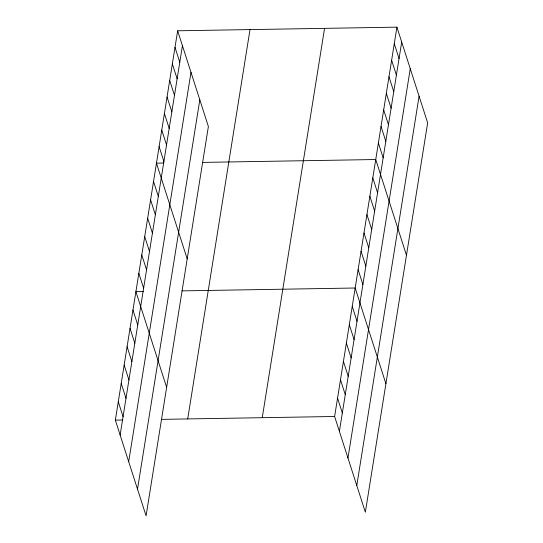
<?xml version="1.0" encoding="UTF-8"?>
<svg xmlns="http://www.w3.org/2000/svg" width="543" height="543" viewBox="0 0 543 543"><rect width="100%" height="100%" fill="white"/><g stroke="black" fill="none" stroke-linecap="round" stroke-linejoin="round"><path stroke-width="0.81" d="M177.649 30.795L208.383 126.512L146.081 515.85L115.347 420.126L177.649 30.795L396.919 27.15L427.653 122.874L365.351 512.205L334.617 416.488L396.919 27.15M120.125 435.011L182.428 45.68M128.691 461.686L190.993 72.355M137.515 489.175L199.817 99.837M187.702 418.925L250.011 29.593M262.255 417.689L324.565 28.351M339.395 431.366L401.698 42.035M347.961 458.048L410.264 68.71M356.785 485.53L419.087 96.192M163.871 163.043L156.465 163.165L187.199 258.889M202.512 162.405L375.736 159.527L406.469 255.244M143.304 291.523L135.906 291.645L166.64 387.369M181.953 290.885L355.176 288.007L385.91 383.725M115.347 420.126L122.745 420.004M161.393 419.366L334.617 416.488M394.272 43.698L399.051 58.583M391.625 60.246L396.404 75.124M388.978 76.787L393.756 91.672M386.331 93.335L391.109 108.22M383.684 109.883L388.462 124.768M381.037 126.431L385.815 141.316M378.383 142.979L383.161 157.857M372.803 177.88L377.582 192.758M369.864 196.233L374.643 211.118M366.925 214.587L371.704 229.472M363.986 232.94L368.765 247.825M361.054 251.294L365.833 266.179M358.115 269.647L362.894 284.532M352.237 306.361L357.016 321.239M349.305 324.714L354.084 339.599M346.366 343.067L351.145 357.952M343.427 361.421L348.206 376.306M340.488 379.774L345.267 394.659M337.556 398.128L342.334 413.013M175.002 47.343L179.781 62.221M172.355 63.884L177.133 78.769M169.708 80.432L174.486 95.317M167.061 96.98L171.839 111.865M164.414 113.528L169.192 128.413M161.766 130.076L166.545 144.954M159.113 146.624L163.891 161.502M153.533 181.525L158.312 196.403M150.594 199.878L155.373 214.756M147.655 218.232L152.434 233.117M144.716 236.585L149.495 251.47M141.784 254.939L146.562 269.823M138.845 273.292L143.623 288.177M132.967 310.005L137.746 324.884M130.035 328.359L134.813 343.237M127.096 346.712L131.874 361.597M124.157 365.066L128.935 379.951M121.218 383.419L125.996 398.304M118.286 401.772L123.064 416.657"/></g></svg>
